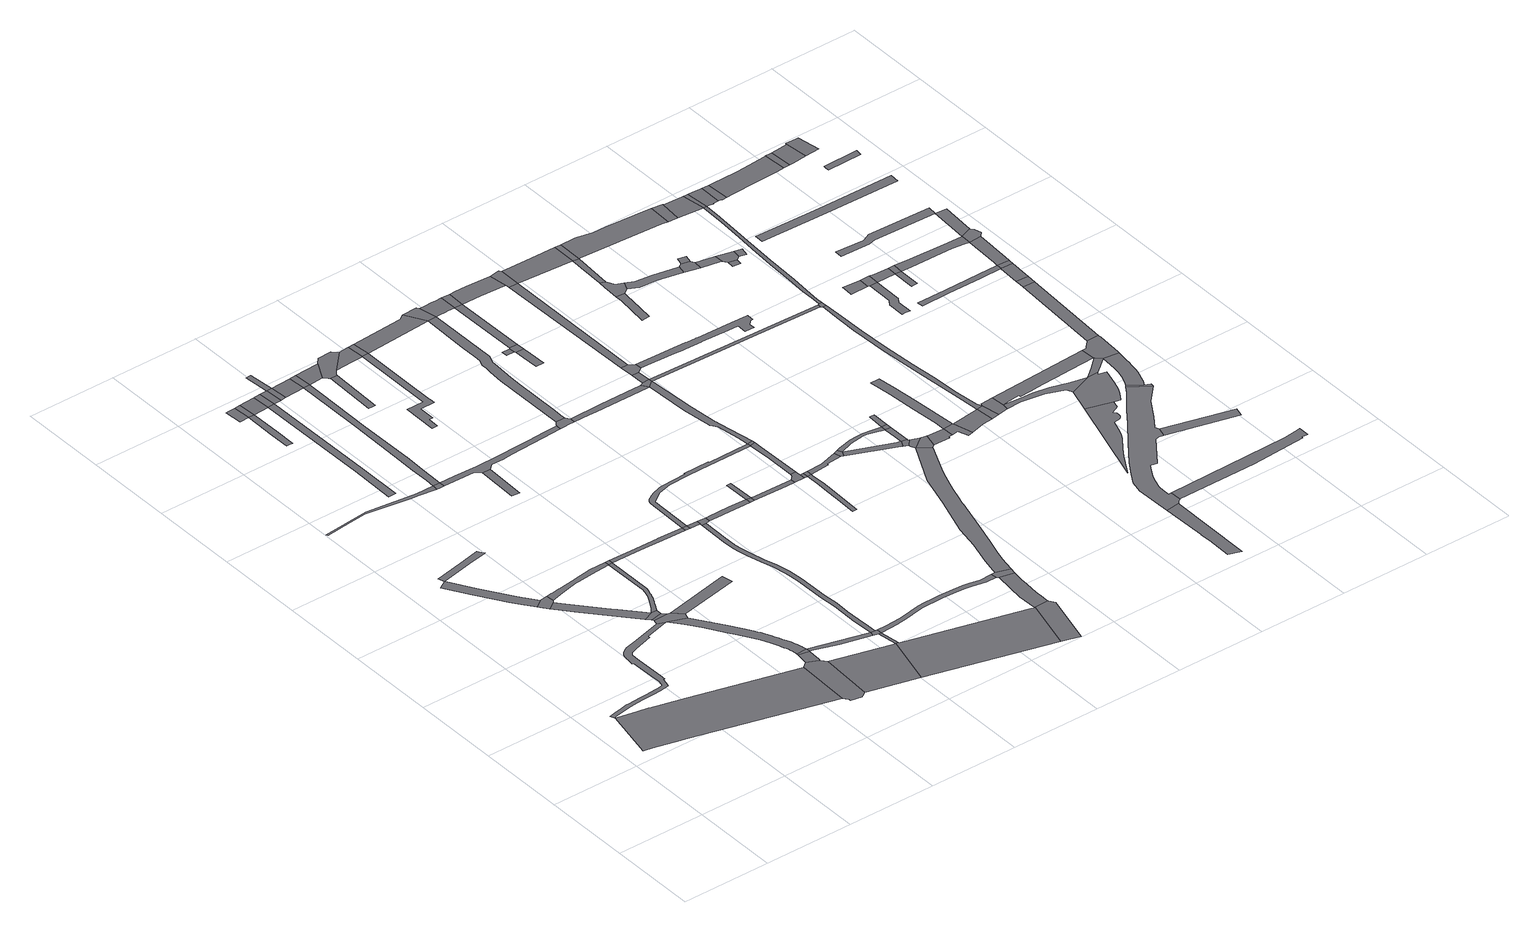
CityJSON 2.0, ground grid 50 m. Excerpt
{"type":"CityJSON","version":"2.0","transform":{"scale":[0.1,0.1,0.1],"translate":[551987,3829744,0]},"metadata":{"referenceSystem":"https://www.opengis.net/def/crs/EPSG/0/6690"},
"CityObjects":{
"road1":{"type":"Road","attributes":{"function":"3","RoadStructureAttribute.sectionType":"1"},"geometry":[{"type":"MultiSurface","lod":"1","boundaries":[[[0,1,2,3,4,5,6,7,8,9,10,11,12,13]]]}]},
"road2":{"type":"Road","attributes":{"RoadStructureAttribute.sectionType":"1"},"geometry":[{"type":"MultiSurface","lod":"1","boundaries":[[[14,15,16,17,18,19,20,21,22,23,24,25,26,27,28,29,30,31,32,33,34,35,36,37,38,39,40,41,42,43,44,45,46,47,48,49,50,51,52,53,54,55,56,57,58,59,60,61,62,63,64,65,66,67,68,69,70,71,72,73,74,75,76,77,78,79,80,81,82,83]]]}]},
"road3":{"type":"Road","attributes":{"RoadStructureAttribute.sectionType":"1"},"geometry":[{"type":"MultiSurface","lod":"1","boundaries":[[[84,85,86,87,88,89,90,91,92,93,94,95,96]]]}]},
"road4":{"type":"Road","geometry":[{"type":"MultiSurface","lod":"1","boundaries":[[[97,96,95,98,99,100,101]]]}]},
"road5":{"type":"Road","attributes":{"RoadStructureAttribute.sectionType":"1"},"geometry":[{"type":"MultiSurface","lod":"1","boundaries":[[[102,103,104,105,106,107,108,89]]]}]},
"road6":{"type":"Road","attributes":{"RoadStructureAttribute.sectionType":"1"},"geometry":[{"type":"MultiSurface","lod":"1","boundaries":[[[109,110,111,112,100,99,113,114,115,116]]]}]},
"road7":{"type":"Road","attributes":{"RoadStructureAttribute.sectionType":"1"},"geometry":[{"type":"MultiSurface","lod":"1","boundaries":[[[117,118,119,120,121,122,123,124,125,126,127]]]}]},
"road8":{"type":"Road","geometry":[{"type":"MultiSurface","lod":"1","boundaries":[[[116,115,128,129,130]]]}]},
"road9":{"type":"Road","attributes":{"RoadStructureAttribute.sectionType":"1"},"geometry":[{"type":"MultiSurface","lod":"1","boundaries":[[[129,128,131,132]]]}]},
"road10":{"type":"Road","attributes":{"RoadStructureAttribute.sectionType":"1"},"geometry":[{"type":"MultiSurface","lod":"1","boundaries":[[[133,134,135,136,137,138,139,140,97,101,141,142,143,144,145,146,147,148]]]}]},
"road11":{"type":"Road","geometry":[{"type":"MultiSurface","lod":"1","boundaries":[[[132,131,14,83,149,150,151,152]]]}]},
"road12":{"type":"Road","geometry":[{"type":"MultiSurface","lod":"1","boundaries":[[[153,154,13,12,155,156,157,158,159,160,161,162]]]}]},
"road13":{"type":"Road","attributes":{"RoadStructureAttribute.sectionType":"1"},"geometry":[{"type":"MultiSurface","lod":"1","boundaries":[[[149,163,164,165,166,167,168,169,170,171,172,173,174,175,176,177,178,179,180,181,182,183,184,185,186,187,188,189,190,191,192,193,194,195,196,197,198,199,200,201,202,203,150]]]}]},
"road14":{"type":"Road","attributes":{"RoadStructureAttribute.sectionType":"1"},"geometry":[{"type":"MultiSurface","lod":"1","boundaries":[[[204,205,206,207,208,209,210,211,212,213,214,215,216,217,218,219,147,220,221,222,223,224,225,226,227,228,229,230,231,232,233,116,130]]]}]},
"road15":{"type":"Road","attributes":{"RoadStructureAttribute.sectionType":"1"},"geometry":[{"type":"MultiSurface","lod":"1","boundaries":[[[234,153,162,235,236,237,238]]]}]},
"road16":{"type":"Road","geometry":[{"type":"MultiSurface","lod":"1","boundaries":[[[185,184,234,238,239,240,241]]]}]},
"road17":{"type":"Road","attributes":{"RoadStructureAttribute.sectionType":"1"},"geometry":[{"type":"MultiSurface","lod":"1","boundaries":[[[242,243,244,245,246,247,248]]]}]},
"road18":{"type":"Road","attributes":{"RoadStructureAttribute.sectionType":"1"},"geometry":[{"type":"MultiSurface","lod":"1","boundaries":[[[249,250,251,252,248]]]}]},
"road19":{"type":"Road","geometry":[{"type":"MultiSurface","lod":"1","boundaries":[[[253,254,255,256,257,258]]]}]},
"road20":{"type":"Road","geometry":[{"type":"MultiSurface","lod":"1","boundaries":[[[148,147,219,259]]]}]},
"road21":{"type":"Road","geometry":[{"type":"MultiSurface","lod":"1","boundaries":[[[260,249,248,247]]]}]},
"road22":{"type":"Road","geometry":[{"type":"MultiSurface","lod":"1","boundaries":[[[261,262,152,151]]]}]},
"road23":{"type":"Road","attributes":{"function":"3","RoadStructureAttribute.sectionType":"1"},"geometry":[{"type":"MultiSurface","lod":"1","boundaries":[[[263,161,160,264,265]]]}]},
"road24":{"type":"Road","geometry":[{"type":"MultiSurface","lod":"1","boundaries":[[[266,127,126,267,268]]]}]},
"road25":{"type":"Road","attributes":{"RoadStructureAttribute.sectionType":"1"},"geometry":[{"type":"MultiSurface","lod":"1","boundaries":[[[269,260,247,258]]]}]},
"road26":{"type":"Road","attributes":{"RoadStructureAttribute.sectionType":"1"},"geometry":[{"type":"MultiSurface","lod":"1","boundaries":[[[241,240,270,271,272]]]}]},
"road27":{"type":"Road","geometry":[{"type":"MultiSurface","lod":"1","boundaries":[[[273,269,258,257]]]}]},
"road28":{"type":"Road","attributes":{"RoadStructureAttribute.sectionType":"1"},"geometry":[{"type":"MultiSurface","lod":"1","boundaries":[[[274,273,257,275]]]}]},
"road29":{"type":"Road","attributes":{"RoadStructureAttribute.sectionType":"1"},"geometry":[{"type":"MultiSurface","lod":"1","boundaries":[[[276,277,278,279,280,281,282,283,284,285,286,287,127,266]]]}]},
"road30":{"type":"Road","geometry":[{"type":"MultiSurface","lod":"1","boundaries":[[[288,274,275,289]]]}]},
"road31":{"type":"Road","attributes":{"RoadStructureAttribute.sectionType":"1"},"geometry":[{"type":"MultiSurface","lod":"1","boundaries":[[[290,291,292,259,219,293,294,295,296,297,298]]]}]},
"road32":{"type":"Road","geometry":[{"type":"MultiSurface","lod":"1","boundaries":[[[299,300,301,302]]]}]},
"road33":{"type":"Road","geometry":[{"type":"MultiSurface","lod":"1","boundaries":[[[303,304,274,288]]]}]},
"road34":{"type":"Road","geometry":[{"type":"MultiSurface","lod":"1","boundaries":[[[272,271,305,306,307,308]]]}]},
"road35":{"type":"Road","geometry":[{"type":"MultiSurface","lod":"1","boundaries":[[[305,265,309,306]]]}]},
"road36":{"type":"Road","attributes":{"RoadStructureAttribute.sectionType":"1"},"geometry":[{"type":"MultiSurface","lod":"1","boundaries":[[[310,288,289,282]]]}]},
"road37":{"type":"Road","geometry":[{"type":"MultiSurface","lod":"1","boundaries":[[[311,310,282,281]]]}]},
"road38":{"type":"Road","attributes":{"RoadStructureAttribute.sectionType":"1"},"geometry":[{"type":"MultiSurface","lod":"1","boundaries":[[[312,313,314,315,316,317,318,319,320,321,322,323,324,325,326,272,308,327,328,329,330,331,332,333,334,335,336,337,338,339,340,341,342]]]}]},
"road39":{"type":"Road","geometry":[{"type":"MultiSurface","lod":"1","boundaries":[[[343,344,345,346,347,348,349,266,268,350,299,302,351,352,353,354,355]]]}]},
"road40":{"type":"Road","attributes":{"RoadStructureAttribute.sectionType":"1"},"geometry":[{"type":"MultiSurface","lod":"1","boundaries":[[[356,357,358,359,360]]]}]},
"road41":{"type":"Road","geometry":[{"type":"MultiSurface","lod":"1","boundaries":[[[298,297,361,362]]]}]},
"road42":{"type":"Road","attributes":{"RoadStructureAttribute.sectionType":"1"},"geometry":[{"type":"MultiSurface","lod":"1","boundaries":[[[363,364,311,281,365,366]]]}]},
"road43":{"type":"Road","attributes":{"function":"3","RoadStructureAttribute.sectionType":"1"},"geometry":[{"type":"MultiSurface","lod":"1","boundaries":[[[265,264,367,368,369,370,371,372,309]]]}]},
"road44":{"type":"Road","attributes":{"RoadStructureAttribute.sectionType":"1"},"geometry":[{"type":"MultiSurface","lod":"1","boundaries":[[[362,361,373,374]]]}]},
"road45":{"type":"Road","geometry":[{"type":"MultiSurface","lod":"1","boundaries":[[[374,373,312,342,375,376]]]}]},
"road46":{"type":"Road","geometry":[{"type":"MultiSurface","lod":"1","boundaries":[[[377,378,363,366,379,360,359,380,381,382,383]]]}]},
"road47":{"type":"Road","attributes":{"RoadStructureAttribute.sectionType":"1"},"geometry":[{"type":"MultiSurface","lod":"1","boundaries":[[[384,385,386,387,388,389,390,391,392,393,394,395,396,397]]]}]},
"road48":{"type":"Road","attributes":{"RoadStructureAttribute.sectionType":"1"},"geometry":[{"type":"MultiSurface","lod":"1","boundaries":[[[398,399,400,401,402,403,404,405,406,407,408,409,410,307,306,411,412,413,414,415,416,417,418,419,420,421,422,423,424,425]]]}]},
"road49":{"type":"Road","attributes":{"RoadStructureAttribute.sectionType":"1"},"geometry":[{"type":"MultiSurface","lod":"1","boundaries":[[[426,383,382,427,428,429,397]]]}]},
"road50":{"type":"Road","attributes":{"RoadStructureAttribute.sectionType":"1"},"geometry":[{"type":"MultiSurface","lod":"1","boundaries":[[[430,431,432,376,375,433,434,435,436]]]}]},
"road51":{"type":"Road"},
"road52":{"type":"Road","geometry":[{"type":"MultiSurface","lod":"1","boundaries":[[[437,426,397,396]]]}]},
"road53":{"type":"Road","attributes":{"RoadStructureAttribute.sectionType":"1"},"geometry":[{"type":"MultiSurface","lod":"1","boundaries":[[[438,439,440,441,442,443,444,445,446,447,448,449,450,451,452,453,454,298,362,455,456,457,458,459,460,461,462]]]}]},
"road54":{"type":"Road","geometry":[{"type":"MultiSurface","lod":"1","boundaries":[[[436,435,463,464,465]]]}]},
"road55":{"type":"Road","geometry":[{"type":"MultiSurface","lod":"1","boundaries":[[[466,467,343,355,468,469,470,471,472,473,474]]]}]},
"road56":{"type":"Road","geometry":[{"type":"MultiSurface","lod":"1","boundaries":[[[475,476,436,465]]]}]},
"road57":{"type":"Road","geometry":[{"type":"MultiSurface","lod":"1","boundaries":[[[477,478,479,368,367,480,481]]]}]},
"road58":{"type":"Road","attributes":{"RoadStructureAttribute.sectionType":"1"},"geometry":[{"type":"MultiSurface","lod":"1","boundaries":[[[465,464,482,483,484]]]}]},
"road59":{"type":"Road","attributes":{"RoadStructureAttribute.sectionType":"1"},"geometry":[{"type":"MultiSurface","lod":"1","boundaries":[[[485,486,487,437,396,488,489]]]}]},
"road60":{"type":"Road","attributes":{"RoadStructureAttribute.sectionType":"1"},"geometry":[{"type":"MultiSurface","lod":"1","boundaries":[[[490,491,492,479,478,493,494,495,496,497,498]]]}]},
"road61":{"type":"Road","attributes":{"RoadStructureAttribute.sectionType":"1"},"geometry":[{"type":"MultiSurface","lod":"1","boundaries":[[[499,500,501,502,503,504,505,506,507,489,508,509,510,511,512,513,514,515,466,474]]]}]},
"road62":{"type":"Road","geometry":[{"type":"MultiSurface","lod":"1","boundaries":[[[516,425,424,490,498,517]]]}]},
"road63":{"type":"Road","attributes":{"RoadStructureAttribute.sectionType":"1"},"geometry":[{"type":"MultiSurface","lod":"1","boundaries":[[[518,519,472,471,520,521,522,523,524]]]}]},
"road64":{"type":"Road","attributes":{"RoadStructureAttribute.sectionType":"1"},"geometry":[{"type":"MultiSurface","lod":"1","boundaries":[[[525,526,527,528,529,530,531,532,533,534,535,536]]]}]},
"road65":{"type":"Road","geometry":[{"type":"MultiSurface","lod":"1","boundaries":[[[537,538,539,484,483,540,541]]]}]},
"road66":{"type":"Road","attributes":{"RoadStructureAttribute.sectionType":"1"},"geometry":[{"type":"MultiSurface","lod":"1","boundaries":[[[542,541,540,536]]]}]},
"road67":{"type":"Road","geometry":[{"type":"MultiSurface","lod":"1","boundaries":[[[543,485,489,507,544]]]}]},
"road68":{"type":"Road","geometry":[{"type":"MultiSurface","lod":"1","boundaries":[[[545,546,547,548]]]}]},
"road69":{"type":"Road","geometry":[{"type":"MultiSurface","lod":"1","boundaries":[[[549,542,536,535]]]}]},
"road70":{"type":"Road","attributes":{"RoadStructureAttribute.sectionType":"1"},"geometry":[{"type":"MultiSurface","lod":"1","boundaries":[[[550,551,552,461,553,538,537]]]}]},
"road71":{"type":"Road","attributes":{"RoadStructureAttribute.sectionType":"1"},"geometry":[{"type":"MultiSurface","lod":"1","boundaries":[[[554,555,556,557,558,559]]]}]},
"road72":{"type":"Road","geometry":[{"type":"MultiSurface","lod":"1","boundaries":[[[560,561,548,547,559,558]]]}]},
"road73":{"type":"Road","geometry":[{"type":"MultiSurface","lod":"1","boundaries":[[[562,462,461,552]]]}]},
"road74":{"type":"Road","attributes":{"RoadStructureAttribute.sectionType":"1"},"geometry":[{"type":"MultiSurface","lod":"1","boundaries":[[[563,564,565,544,507,566,567,568,569,570]]]}]},
"road75":{"type":"Road","attributes":{"RoadStructureAttribute.sectionType":"1"},"geometry":[{"type":"MultiSurface","lod":"1","boundaries":[[[569,561,560,571]]]}]},
"road76":{"type":"Road","attributes":{"RoadStructureAttribute.sectionType":"1"},"geometry":[{"type":"MultiSurface","lod":"1","boundaries":[[[572,573,574,575,576,577,523,578,579,580,581,582,583,462,562]]]}]},
"road77":{"type":"Road","attributes":{"RoadStructureAttribute.sectionType":"1"},"geometry":[{"type":"MultiSurface","lod":"1","boundaries":[[[584,585,549,535,586,587,588]]]}]},
"road78":{"type":"Road","geometry":[{"type":"MultiSurface","lod":"1","boundaries":[[[589,590,591,524,523,577]]]}]},
"road79":{"type":"Road","geometry":[{"type":"MultiSurface","lod":"1","boundaries":[[[570,569,571,592]]]}]},
"road80":{"type":"Road","attributes":{"RoadStructureAttribute.sectionType":"1"},"geometry":[{"type":"MultiSurface","lod":"1","boundaries":[[[593,594,595,596,590,589]]]}]},
"road81":{"type":"Road","attributes":{"RoadStructureAttribute.sectionType":"1"},"geometry":[{"type":"MultiSurface","lod":"1","boundaries":[[[597,598,599,600,601,602,603,516,517,604,605,606,607,608,609,610,611,612,613,614,615,616,617,618]]]}]},
"road82":{"type":"Road","geometry":[{"type":"MultiSurface","lod":"1","boundaries":[[[619,620,621,595,594,622,623]]]}]},
"road83":{"type":"Road","geometry":[{"type":"MultiSurface","lod":"1","boundaries":[[[624,584,588,625,626]]]}]},
"road84":{"type":"Road","attributes":{"RoadStructureAttribute.sectionType":"1"},"geometry":[{"type":"MultiSurface","lod":"1","boundaries":[[[627,628,592,571,629,630,631]]]}]},
"road85":{"type":"Road","attributes":{"RoadStructureAttribute.sectionType":"1"},"geometry":[{"type":"MultiSurface","lod":"1","boundaries":[[[632,633,621,620]]]}]},
"road86":{"type":"Road","attributes":{"RoadStructureAttribute.sectionType":"1"},"geometry":[{"type":"MultiSurface","lod":"1","boundaries":[[[634,635,636,637,626,625,638,639,640]]]}]},
"road87":{"type":"Road","attributes":{"RoadStructureAttribute.sectionType":"1"},"geometry":[{"type":"MultiSurface","lod":"1","boundaries":[[[641,642,643,644,645,624,626,646,647,648,649,650,651,652]]]}]},
"road88":{"type":"Road","geometry":[{"type":"MultiSurface","lod":"1","boundaries":[[[653,631,630,654,655,633,632,656]]]}]},
"road89":{"type":"Road","geometry":[{"type":"MultiSurface","lod":"1","boundaries":[[[640,639,657,658,659,660,661]]]}]},
"road90":{"type":"Road","attributes":{"RoadStructureAttribute.sectionType":"1"},"geometry":[{"type":"MultiSurface","lod":"1","boundaries":[[[651,662,640,661,663]]]}]},
"road91":{"type":"Road","attributes":{"RoadStructureAttribute.sectionType":"1"},"geometry":[{"type":"MultiSurface","lod":"1","boundaries":[[[659,658,664,597,665]]]}]},
"road92":{"type":"Road","geometry":[{"type":"MultiSurface","lod":"1","boundaries":[[[665,597,618,666,667]]]}]},
"road93":{"type":"Road","geometry":[{"type":"MultiSurface","lod":"1","boundaries":[[[668,652,651,663]]]}]},
"road94":{"type":"Road","geometry":[{"type":"MultiSurface","lod":"1","boundaries":[[[669,670,671,652,668]]]}]},
"road95":{"type":"Road","attributes":{"RoadStructureAttribute.sectionType":"1"},"geometry":[{"type":"MultiSurface","lod":"1","boundaries":[[[672,673,674,675,676,677,678,679,680,681,682,683,684,685,686,687,688,689,690,691,692,693,694,695,696,697,623,622]]]}]},
"road96":{"type":"Road","attributes":{"RoadStructureAttribute.sectionType":"1"},"geometry":[{"type":"MultiSurface","lod":"1","boundaries":[[[698,667,666,699,700,701,702]]]}]},
"road97":{"type":"Road","attributes":{"RoadStructureAttribute.sectionType":"1"},"geometry":[{"type":"MultiSurface","lod":"1","boundaries":[[[703,704,705,706,707,708,709,710,711,712]]]}]},
"road98":{"type":"Road","attributes":{"RoadStructureAttribute.sectionType":"1"},"geometry":[{"type":"MultiSurface","lod":"1","boundaries":[[[713,656,632,714,715]]]}]},
"road99":{"type":"Road","attributes":{"RoadStructureAttribute.sectionType":"1"},"geometry":[{"type":"MultiSurface","lod":"1","boundaries":[[[716,717,589,577,718,719,720,721]]]}]},
"road100":{"type":"Road","geometry":[{"type":"MultiSurface","lod":"1","boundaries":[[[722,702,701,723,724,725,726]]]}]},
"road101":{"type":"Road","geometry":[{"type":"MultiSurface","lod":"1","boundaries":[[[727,728,729,730,731,732,733,734,735,736]]]}]},
"road102":{"type":"Road","geometry":[{"type":"MultiSurface","lod":"1","boundaries":[[[737,738,739,703,712,740,741,742,743]]]}]},
"road103":{"type":"Road","attributes":{"RoadStructureAttribute.sectionType":"1"},"geometry":[{"type":"MultiSurface","lod":"1","boundaries":[[[744,745,746,747,748,749,750,702,722]]]}]},
"road104":{"type":"Road","attributes":{"RoadStructureAttribute.sectionType":"1"},"geometry":[{"type":"MultiSurface","lod":"1","boundaries":[[[714,751,737,743,752]]]}]},
"road105":{"type":"Road","attributes":{"RoadStructureAttribute.sectionType":"1"},"geometry":[{"type":"MultiSurface","lod":"1","boundaries":[[[753,726,725,754,755]]]}]},
"road106":{"type":"Road","geometry":[{"type":"MultiSurface","lod":"1","boundaries":[[[715,714,752,756]]]}]},
"road107":{"type":"Road","attributes":{"RoadStructureAttribute.sectionType":"1"},"geometry":[{"type":"MultiSurface","lod":"1","boundaries":[[[757,758,741,740,759,760,761,762]]]}]},
"road108":{"type":"Road","geometry":[{"type":"MultiSurface","lod":"1","boundaries":[[[763,764,753,755,765]]]}]},
"road109":{"type":"Road","attributes":{"RoadStructureAttribute.sectionType":"1"},"geometry":[{"type":"MultiSurface","lod":"1","boundaries":[[[766,767,768,769,763,765,770,771]]]}]},
"road110":{"type":"Road","attributes":{"RoadStructureAttribute.sectionType":"1"},"geometry":[{"type":"MultiSurface","lod":"1","boundaries":[[[772,773,774,775,776,777,778,779,780,781,782,783,784,785,786,787,788,764,763]]]}]},
"road111":{"type":"Road","geometry":[{"type":"MultiSurface","lod":"1","boundaries":[[[789,762,761,790,791,792]]]}]},
"road112":{"type":"Road","attributes":{"RoadStructureAttribute.sectionType":"1"},"geometry":[{"type":"MultiSurface","lod":"1","boundaries":[[[793,794,795,796,756,752,797,798,799,800]]]}]},
"road113":{"type":"Road","geometry":[{"type":"MultiSurface","lod":"1","boundaries":[[[801,802,789,792]]]}]},
"road114":{"type":"Road","attributes":{"RoadStructureAttribute.sectionType":"1"},"geometry":[{"type":"MultiSurface","lod":"1","boundaries":[[[803,804,805,806,807,808,809,810,811,812,813,814,815,816,817,818,819,820]]]}]},
"road115":{"type":"Road","attributes":{"RoadStructureAttribute.sectionType":"1"},"geometry":[{"type":"MultiSurface","lod":"1","boundaries":[[[821,791,790,822,823,824]]]}]},
"road116":{"type":"Road","geometry":[{"type":"MultiSurface","lod":"1","boundaries":[[[825,826,827,828,829,830,831,832,833,834,835,836,731,730,837,838,839,840,841,842,843,844,845,846,847,848,849,850,851,852,853,854,855,856,857,858,859,860]]]}]},
"road117":{"type":"Road","geometry":[{"type":"MultiSurface","lod":"1","boundaries":[[[861,862,721,720,780,779]]]}]},
"road118":{"type":"Road","attributes":{"RoadStructureAttribute.sectionType":"1"},"geometry":[{"type":"MultiSurface","lod":"1","boundaries":[[[863,864,865,866,771,770,867,868,869,870,871,872,873]]]}]},
"road119":{"type":"Road","geometry":[{"type":"MultiSurface","lod":"1","boundaries":[[[874,875,876,877]]]}]},
"road120":{"type":"Road","geometry":[{"type":"MultiSurface","lod":"1","boundaries":[[[824,823,874,877,878,879]]]}]},
"road121":{"type":"Road","attributes":{"RoadStructureAttribute.sectionType":"1"},"geometry":[{"type":"MultiSurface","lod":"1","boundaries":[[[880,881,882,841,840,883,884,885,886]]]}]},
"road122":{"type":"Road","attributes":{"RoadStructureAttribute.sectionType":"1"},"geometry":[{"type":"MultiSurface","lod":"1","boundaries":[[[887,766,771,888,889,890,891,892,893,894,895]]]}]},
"road123":{"type":"Road","attributes":{"RoadStructureAttribute.sectionType":"1"},"geometry":[{"type":"MultiSurface","lod":"1","boundaries":[[[896,897,879,878]]]}]},
"road124":{"type":"Road","attributes":{"RoadStructureAttribute.sectionType":"1"},"geometry":[{"type":"MultiSurface","lod":"1","boundaries":[[[898,899,900,901,902,903,904,905,906,862,861,907,908,909,910,911,912,913,914]]]}]},
"road125":{"type":"Road","geometry":[{"type":"MultiSurface","lod":"1","boundaries":[[[873,872,803,820,915,916,917,918,919,920,921]]]}]},
"road126":{"type":"Road","geometry":[{"type":"MultiSurface","lod":"1","boundaries":[[[800,799,922,923,924]]]}]},
"road127":{"type":"Road","geometry":[{"type":"MultiSurface","lod":"1","boundaries":[[[925,926,927,928,929]]]}]},
"road128":{"type":"Road","attributes":{"RoadStructureAttribute.sectionType":"1"},"geometry":[{"type":"MultiSurface","lod":"1","boundaries":[[[930,931,932,933,934,935,936,937,938]]]}]},
"road129":{"type":"Road","attributes":{"RoadStructureAttribute.sectionType":"1"},"geometry":[{"type":"MultiSurface","lod":"1","boundaries":[[[939,940,856,855]]]}]},
"road130":{"type":"Road","attributes":{"RoadStructureAttribute.sectionType":"1"},"geometry":[{"type":"MultiSurface","lod":"1","boundaries":[[[941,923,922,898,942]]]}]},
"road131":{"type":"Road","geometry":[{"type":"MultiSurface","lod":"1","boundaries":[[[929,928,938,937,943]]]}]},
"road132":{"type":"Road","geometry":[{"type":"MultiSurface","lod":"1","boundaries":[[[944,825,860,945,946]]]}]},
"road133":{"type":"Road","attributes":{"RoadStructureAttribute.sectionType":"1"},"geometry":[{"type":"MultiSurface","lod":"1","boundaries":[[[947,948,873,921,949,950]]]}]},
"road134":{"type":"Road","geometry":[{"type":"MultiSurface","lod":"1","boundaries":[[[942,898,914,951]]]}]},
"road135":{"type":"Road","attributes":{"RoadStructureAttribute.sectionType":"1"},"geometry":[{"type":"MultiSurface","lod":"1","boundaries":[[[952,943,937,953,954]]]}]},
"road136":{"type":"Road","attributes":{"function":"3","RoadStructureAttribute.sectionType":"1"},"geometry":[{"type":"MultiSurface","lod":"1","boundaries":[[[950,955,956,957,958,959,944,946,960,961,962,963,964,965,966,967,968,969,970,971,972,973]]]}]},
"road137":{"type":"Road","attributes":{"RoadStructureAttribute.sectionType":"1"},"geometry":[{"type":"MultiSurface","lod":"1","boundaries":[[[974,975,976,951,914,977,978,979,980,981]]]}]},
"road138":{"type":"Road","geometry":[{"type":"MultiSurface","lod":"1","boundaries":[[[953,982,983,984,985]]]}]},
"road139":{"type":"Road","geometry":[{"type":"MultiSurface","lod":"1","boundaries":[[[954,953,985,986]]]}]},
"road140":{"type":"Road","geometry":[{"type":"MultiSurface","lod":"1","boundaries":[[[981,980,987,988,989,990]]]}]},
"road141":{"type":"Road","geometry":[{"type":"MultiSurface","lod":"1","boundaries":[[[991,992,993,994,995,996,887,895,947,950,973,997,998,999,1000]]]}]},
"road142":{"type":"Road","attributes":{"RoadStructureAttribute.sectionType":"1"},"geometry":[{"type":"MultiSurface","lod":"1","boundaries":[[[1001,1002,1003,1004,1005,1006,1007,1008,1009]]]}]},
"road143":{"type":"Road","attributes":{"function":"3","RoadStructureAttribute.sectionType":"1"},"geometry":[{"type":"MultiSurface","lod":"1","boundaries":[[[1010,993,992,1011]]]}]},
"road144":{"type":"Road","attributes":{"RoadStructureAttribute.sectionType":"1"},"geometry":[{"type":"MultiSurface","lod":"1","boundaries":[[[1012,1013,986,985,1014,1015,1016,1017,1018,1019,1020]]]}]},
"road145":{"type":"Road","attributes":{"RoadStructureAttribute.sectionType":"1"},"geometry":[{"type":"MultiSurface","lod":"1","boundaries":[[[1021,1022,1023,1024,1025,1026,1027,990,989,1028,1029,1030,1031]]]}]},
"road146":{"type":"Road","attributes":{"RoadStructureAttribute.sectionType":"1"},"geometry":[{"type":"MultiSurface","lod":"1","boundaries":[[[1032,1033,1034,1035,1036,1037]]]}]},
"road147":{"type":"Road","attributes":{"RoadStructureAttribute.sectionType":"1"},"geometry":[{"type":"MultiSurface","lod":"1","boundaries":[[[1038,1039,1040,1041,1042,1043,1044,1045]]]}]},
"road148":{"type":"Road","geometry":[{"type":"MultiSurface","lod":"1","boundaries":[[[1046,1047,1048,1010,1011,1049]]]}]},
"road149":{"type":"Road","attributes":{"function":"3","RoadStructureAttribute.sectionType":"1"},"geometry":[{"type":"MultiSurface","lod":"1","boundaries":[[[1008,1050,1046,1049,1051]]]}]},
"road150":{"type":"Road","geometry":[{"type":"MultiSurface","lod":"1","boundaries":[[[1009,1008,1051,1052]]]}]},
"road151":{"type":"Road","attributes":{"function":"3","RoadStructureAttribute.sectionType":"1"},"geometry":[{"type":"MultiSurface","lod":"1","boundaries":[[[1053,1054,1019,1055,1056,1009,1052]]]}]},
"road152":{"type":"Road","geometry":[{"type":"MultiSurface","lod":"1","boundaries":[[[1057,1021,1031,1058]]]}]},
"road153":{"type":"Road","geometry":[{"type":"MultiSurface","lod":"1","boundaries":[[[1059,1020,1019,1054,1060,1061]]]}]},
"road154":{"type":"Road","attributes":{"function":"3","RoadStructureAttribute.sectionType":"1"},"geometry":[{"type":"MultiSurface","lod":"1","boundaries":[[[1062,1020,1059,1063]]]}]},
"road155":{"type":"Road","attributes":{"RoadStructureAttribute.sectionType":"1"},"geometry":[{"type":"MultiSurface","lod":"1","boundaries":[[[1064,1065,1057,1058,1066,1067]]]}]},
"road156":{"type":"Road","geometry":[{"type":"MultiSurface","lod":"1","boundaries":[[[1068,1064,1067,1069,1070,1071,1072]]]}]},
"road157":{"type":"Road","geometry":[{"type":"MultiSurface","lod":"1","boundaries":[[[1073,1074,1075,1076,1077]]]}]}
},
"vertices":[
[530,781,0],[529,782,0],[408,813,0],[342,829,0],[337,830,0],[281,842,0],[176,864,0],[163,867,0],[101,575,0],[151,565,0],[267,538,0],[331,523,0],[1106,321,0],[1118,630,0],
[790,1339,0],[732,1323,0],[617,1291,0],[570,1279,0],[555,1274,0],[547,1270,0],[538,1266,0],[530,1260,0],[523,1255,0],[517,1248,0],[511,1239,0],[508,1232,0],[505,1224,0],[504,1217,0],[503,1210,0],[502,1195,0],[500,1175,0],[499,1158,0],[507,1157,0],[509,1000,0],[510,967,0],[502,934,0],[475,928,0],[450,926,0],[427,925,0],[398,923,0],[362,922,0],[321,919,0],[291,917,0],[270,915,0],[240,910,0],[206,903,0],[182,898,0],[169,895,0],[152,891,0],[162,869,0],[174,872,0],[189,876,0],[206,879,0],[220,881,0],[250,887,0],[274,891,0],[302,894,0],[319,895,0],[362,898,0],[405,901,0],[432,902,0],[465,904,0],[495,909,0],[512,911,0],[522,913,0],[526,924,0],[529,934,0],[531,946,0],[533,957,0],[533,967,0],[544,967,0],[543,1001,0],[540,1158,0],[543,1209,0],[545,1216,0],[547,1220,0],[549,1224,0],[555,1228,0],[562,1231,0],[575,1237,0],[592,1243,0],[697,1274,0],[695,1282,0],[832,1321,0],
[430,1890,0],[429,1891,0],[404,1926,0],[296,2096,0],[216,2230,0],[215,2233,0],[167,2205,0],[249,2063,0],[308,1971,0],[349,1909,0],[391,1849,0],[429,1798,0],[473,1831,0],
[517,1836,0],[438,1787,0],[467,1749,0],[513,1780,0],[523,1792,0],
[393,2271,0],[499,2290,0],[508,2292,0],[495,2309,0],[483,2327,0],[360,2300,0],[202,2269,0],
[715,1547,0],[694,1570,0],[679,1587,0],[535,1750,0],[495,1715,0],[544,1657,0],[769,1400,0],[824,1423,0],
[552,2870,0],[430,2883,0],[270,2902,0],[7,2877,0],[10,2867,0],[157,2883,0],[257,2894,0],[500,2857,0],[550,2850,0],[646,2838,0],[650,2868,0],
[789,1377,0],[857,1392,0],[857,1421,0],
[798,1367,0],[878,1369,0],
[815,1877,0],[710,1862,0],[708,1862,0],[707,1861,0],[602,1848,0],[601,1848,0],[554,1841,0],[549,1841,0],[556,1801,0],[595,1811,0],[639,1822,0],[695,1832,0],[712,1834,0],[801,1843,0],[907,1854,0],[906,1877,0],
[837,1321,0],[935,1284,0],[946,1316,0],[897,1367,0],
[1150,654,0],[1142,648,0],[1126,291,0],[1128,288,0],[1127,281,0],[1187,268,0],[1196,274,0],[1220,290,0],[1239,596,0],[1214,626,0],
[890,1251,0],[940,1180,0],[1009,1071,0],[1031,1039,0],[1050,1009,0],[1068,978,0],[1094,928,0],[1106,903,0],[1121,871,0],[1127,856,0],[1133,841,0],[1138,828,0],[1144,810,0],[1149,797,0],[1153,785,0],[1154,780,0],[1155,773,0],[1157,766,0],[1159,757,0],[1159,750,0],[1160,743,0],[1160,735,0],[1221,737,0],[1217,757,0],[1216,767,0],[1212,780,0],[1209,793,0],[1203,808,0],[1198,825,0],[1188,850,0],[1179,870,0],[1172,887,0],[1164,907,0],[1155,928,0],[1148,944,0],[1140,961,0],[1133,975,0],[1124,991,0],[1116,1006,0],[1084,1057,0],[1046,1117,0],
[882,1470,0],[886,1477,0],[890,1485,0],[895,1493,0],[899,1502,0],[903,1509,0],[907,1518,0],[910,1527,0],[915,1539,0],[917,1547,0],[920,1555,0],[923,1563,0],[925,1572,0],[928,1582,0],[930,1591,0],[930,1854,0],[909,1632,0],[909,1603,0],[908,1591,0],[906,1580,0],[904,1569,0],[901,1557,0],[896,1544,0],[891,1532,0],[885,1518,0],[880,1508,0],[872,1494,0],[865,1481,0],[856,1467,0],[847,1451,0],
[1159,723,0],[1215,629,0],[1215,637,0],[1221,707,0],[1222,712,0],
[1222,718,0],[1222,717,0],[1224,737,0],
[304,3662,0],[306,3555,0],[323,3555,0],[341,3555,0],[342,3667,0],[340,3848,0],[308,3847,0],
[301,3947,0],[257,3944,0],[246,3944,0],[252,3843,0],
[434,3191,0],[431,2932,0],[471,2932,0],[474,3191,0],[469,3857,0],[429,3851,0],
[930,1877,0],
[333,3949,0],
[1284,1384,0],[1272,1443,0],
[1567,509,0],[1504,216,0],[1580,506,0],
[690,2869,0],[665,2836,0],[689,2836,0],
[422,3955,0],
[1369,668,0],[1535,625,0],[1542,650,0],
[463,3958,0],
[507,3960,0],[514,3860,0],
[693,3028,0],[695,3111,0],[695,3168,0],[694,3443,0],[698,3796,0],[697,3872,0],[660,3871,0],[659,3663,0],[659,3468,0],[655,3168,0],[653,3028,0],[652,2923,0],
[537,3962,0],[544,3863,0],
[1222,1875,0],[1222,1872,0],[1059,1876,0],[1035,1854,0],[1127,1851,0],[1210,1848,0],[1276,1845,0],[1364,1842,0],[1365,1869,0],
[899,2806,0],[892,2573,0],[937,2571,0],[944,2804,0],
[526,4106,0],[496,4104,0],
[1564,618,0],[1579,615,0],[1579,648,0],[1567,648,0],
[1595,505,0],
[653,3970,0],
[691,3973,0],
[1452,1824,0],[1449,1656,0],[1452,1609,0],[1452,1599,0],[1458,1559,0],[1468,1504,0],[1489,1419,0],[1507,1352,0],[1523,1275,0],[1529,1197,0],[1532,1105,0],[1533,1020,0],[1539,920,0],[1538,770,0],[1541,722,0],[1566,725,0],[1563,770,0],[1562,853,0],[1564,938,0],[1558,1020,0],[1557,1105,0],[1554,1197,0],[1548,1280,0],[1532,1360,0],[1511,1427,0],[1493,1509,0],[1483,1564,0],[1477,1599,0],[1477,1612,0],[1474,1677,0],[1477,1824,0],
[1409,2883,0],[1329,2880,0],[1240,2874,0],[1165,2871,0],[1042,2865,0],[910,2866,0],[780,2867,0],[872,2834,0],[974,2832,0],[1043,2830,0],[1100,2835,0],[1300,2847,0],[1410,2854,0],
[800,3549,0],[819,3549,0],[838,3548,0],[846,3851,0],[807,3850,0],
[1392,1842,0],[1392,1868,0],
[834,3982,0],[827,3982,0],[697,3873,0],[777,3878,0],
[2203,32,0],[2280,322,0],[2274,324,0],[2260,328,0],[1615,497,0],[1595,502,0],
[1453,1839,0],[1454,1864,0],
[1502,1834,0],[1504,1861,0],
[941,4018,0],[860,4014,0],[801,3856,0],[846,3853,0],[854,3866,0],[867,3884,0],[971,3991,0],
[1034,3429,0],[937,3429,0],[934,3235,0],[965,3235,0],[968,3300,0],[990,3300,0],[991,3393,0],[1071,3393,0],[1072,3425,0],[1072,3427,0],[1072,3622,0],[1073,3790,0],[1072,3896,0],[1035,3895,0],
[2217,658,0],[2154,670,0],[2122,676,0],[2066,680,0],[1984,683,0],[1946,682,0],[1888,681,0],[1860,679,0],[1820,672,0],[1759,661,0],[1722,655,0],[1680,652,0],[1638,649,0],[1640,622,0],[1682,625,0],[1725,628,0],[1764,634,0],[1825,646,0],[1863,652,0],[1889,654,0],[1946,655,0],[1984,656,0],[2065,653,0],[2119,649,0],[2149,644,0],[2228,627,0],[2285,627,0],[2283,661,0],
[1028,3995,0],[969,3891,0],[1026,3894,0],[1033,3895,0],
[1643,1862,0],[1523,1864,0],[1523,1859,0],[1550,1832,0],[1622,1831,0],[1746,1828,0],[1746,1859,0],
[1065,3998,0],
[1794,2202,0],[1794,2207,0],[1647,2208,0],[1647,2201,0],[1503,2192,0],[1485,2190,0],[1431,2170,0],[1420,2165,0],[1411,2161,0],[1401,2155,0],[1393,2149,0],[1385,2143,0],[1379,2138,0],[1375,2132,0],[1372,2124,0],[1371,2119,0],[1370,2110,0],[1395,2113,0],[1459,2156,0],[1534,2176,0],[1659,2183,0],[1780,2182,0],[2024,2182,0],[2033,2184,0],[2030,2205,0],
[1760,1828,0],[1771,1828,0],[1771,1853,0],
[1429,2911,0],[1414,2890,0],[1439,2856,0],[1447,2856,0],[1455,2856,0],[1497,2857,0],[1497,2887,0],[1494,2890,0],[1479,2909,0],
[1769,2005,0],[1744,2004,0],
[2362,325,0],[2360,326,0],[2279,324,0],[2307,5,0],[2383,294,0],
[1962,1824,0],[2013,1824,0],[2013,1849,0],
[1393,4038,0],[1362,4018,0],[1355,4017,0],[1072,3898,0],[1457,3925,0],
[2298,619,0],[2285,514,0],[2276,436,0],[2360,379,0],[2361,420,0],[2363,458,0],[2366,496,0],[2370,541,0],[2378,601,0],
[1479,2926,0],[1481,3004,0],[1481,3254,0],[1483,3326,0],[1489,3431,0],[1493,3479,0],[1508,3519,0],[1509,3926,0],[1509,3928,0],[1454,3658,0],[1453,3561,0],[1453,3523,0],[1446,3506,0],[1438,3486,0],[1439,3453,0],[1434,3416,0],[1427,3331,0],
[2306,662,0],[2383,636,0],
[1842,2890,0],[1687,2891,0],[1587,2857,0],[1627,2855,0],[1939,2854,0],[1951,2853,0],[1927,2891,0],
[2091,1735,0],[2089,1670,0],[2087,1605,0],[2083,1470,0],[2096,1469,0],[2108,1469,0],[2112,1605,0],[2114,1668,0],[2116,1738,0],[2112,1810,0],[2115,1824,0],[2090,1823,0],
[2070,1886,0],[2037,1885,0],[2034,1868,0],[2071,1823,0],[2071,1856,0],
[2089,1856,0],
[1480,4044,0],[1488,4031,0],
[1577,3510,0],[1577,3475,0],[1622,3475,0],[1622,3510,0],
[2114,1857,0],
[2064,2121,0],[2064,2148,0],[2064,2193,0],[2037,2049,0],
[1630,3415,0],[1633,3318,0],[1677,3319,0],[1675,3417,0],[1674,3468,0],[1629,3467,0],
[1673,3516,0],[1628,3515,0],
[2061,2210,0],
[1594,4032,0],[1564,4031,0],[1518,4029,0],[1524,3929,0],[1571,3930,0],[1580,3931,0],[1623,3930,0],[1623,4032,0],
[1668,3929,0],
[2026,2412,0],[2024,2438,0],[2023,2439,0],[2005,2604,0],[1990,2873,0],[1989,2884,0],[1963,2604,0],[1982,2437,0],[1983,2435,0],[1985,2430,0],[2005,2399,0],[2026,2272,0],
[2305,1888,0],[2205,1859,0],[2226,1834,0],[2226,1842,0],[2315,1851,0],
[1988,2902,0],[1946,2899,0],[1931,2893,0],
[1673,4031,0],
[1988,2904,0],[1984,2979,0],[1944,2978,0],[1945,2909,0],
[2634,1682,0],[2515,1445,0],[2464,1260,0],[2390,1033,0],[2366,900,0],[2326,763,0],[2311,686,0],[2393,682,0],[2402,727,0],[2410,756,0],[2418,790,0],[2444,878,0],[2480,1006,0],[2531,1190,0],[2531,1191,0],[2537,1214,0],[2543,1235,0],[2569,1315,0],[2582,1357,0],[2602,1411,0],[2628,1473,0],[2703,1637,0],
[2013,3039,0],[1982,3059,0],[1942,3059,0],[2013,2999,0],[2014,3039,0],
[2332,1899,0],[2329,1846,0],[2341,1875,0],
[1772,4030,0],[1707,4031,0],[1780,3928,0],[1925,3921,0],[1912,4022,0],
[1980,3897,0],[1928,3896,0],
[2609,1769,0],[2604,1771,0],[2595,1774,0],[2370,1865,0],[2590,1737,0],[2597,1734,0],[2613,1767,0],
[2566,1925,0],[2511,1929,0],[2474,1929,0],[2431,1926,0],[2354,1908,0],[2419,1901,0],[2446,1906,0],[2501,1914,0],[2521,1914,0],[2561,1902,0],[2614,1888,0],[2614,1915,0],
[1972,4032,0],[1927,3917,0],[1928,3914,0],[1981,4023,0],
[2595,1730,0],[2622,1720,0],[2651,1753,0],[2645,1755,0],[2645,1761,0],
[2615,1813,0],[2646,1888,0],
[2625,1709,0],[2703,1734,0],
[2718,1648,0],[2737,1727,0],
[2647,1918,0],
[2646,2013,0],[2633,2014,0],[2620,2015,0],
[2213,2991,0],[2258,2989,0],[2308,2987,0],[2317,2987,0],[2371,2985,0],[2374,2985,0],[2528,2979,0],[2586,2977,0],[2586,2922,0],[2613,2921,0],[2639,2920,0],[2639,2922,0],[2638,2953,0],[2661,2976,0],[2668,2976,0],[2673,2976,0],[2675,3016,0],[2669,3016,0],[2580,3020,0],[2375,3025,0],[2371,3025,0],[2368,3025,0],[2319,3027,0],[2309,3027,0],[2215,3031,0],[2155,3033,0],
[2753,1723,0],[2811,1644,0],[2814,1656,0],[2838,1658,0],[2834,1720,0],
[2280,3522,0],[2278,3479,0],[2269,3389,0],[2258,3301,0],[2258,3297,0],[2280,3298,0],[2303,3299,0],[2312,3380,0],[2326,3500,0],[2329,3520,0],
[2126,4017,0],[2297,3876,0],[2299,4016,0],
[2639,2884,0],[2587,2885,0],[2586,2868,0],[2639,2866,0],[2989,2856,0],[2989,2874,0],
[2893,1725,0],[2874,1661,0],[2895,1604,0],[2926,1613,0],[2896,1723,0],
[3331,71,0],[3331,76,0],[3335,547,0],[3335,556,0],[3259,545,0],[3263,292,0],[3263,291,0],[3264,229,0],[3264,89,0],[3331,63,0],
[2287,3657,0],[2284,3611,0],[2282,3572,0],[2356,3540,0],[2378,3586,0],[2338,3604,0],[2314,3647,0],
[2871,1983,0],[2857,2123,0],[2846,2228,0],[2796,2227,0],[2809,2095,0],[2821,1932,0],[2835,1780,0],
[2293,3807,0],[2332,3873,0],
[3058,1743,0],[3006,1634,0],[3066,1642,0],
[2334,4015,0],
[2519,3554,0],[2427,3563,0],[2414,3514,0],[2512,3504,0],[2653,3475,0],[2663,3523,0],
[3093,1752,0],[3058,1744,0],[3111,1649,0],
[3172,1772,0],[3102,1768,0],[3099,1760,0],[3095,1753,0],[3171,1658,0],[3177,1697,0],
[3082,1783,0],[3066,1912,0],[3057,2080,0],[3043,2220,0],[3029,2414,0],[3022,2584,0],[3021,2732,0],[3018,2847,0],[2997,2846,0],[2996,2719,0],[2994,2609,0],[3001,2459,0],[3004,2402,0],[3013,2267,0],[3024,2147,0],[3035,2002,0],[3047,1877,0],
[2687,3538,0],[2739,3456,0],[2744,3506,0],[2731,3527,0],
[2591,3993,0],[2519,3997,0],[2430,4014,0],[2421,4014,0],[2341,3873,0],[2814,3846,0],[2849,3843,0],[2853,3976,0],
[2741,3569,0],[2698,3580,0],
[3461,1430,0],[3298,899,0],[3339,967,0],[3368,1016,0],[3401,1065,0],[3452,1134,0],[3468,1160,0],[3482,1193,0],[3502,1258,0],[3523,1259,0],[3539,1263,0],[3549,1270,0],[3557,1281,0],[3560,1296,0],[3558,1310,0],[3548,1326,0],[3591,1345,0],[3603,1387,0],
[2749,3505,0],[2840,3436,0],[2852,3433,0],[2851,3485,0],
[3723,1446,0],[3696,1406,0],[3650,1349,0],[3611,1297,0],[3547,1212,0],[3450,1086,0],[3359,961,0],[3332,919,0],[3307,882,0],[3288,852,0],[3270,818,0],[3253,749,0],[3345,566,0],[3352,571,0],[3358,576,0],[3363,580,0],[3361,643,0],[3344,643,0],[3345,689,0],[3346,717,0],[3350,732,0],[3356,754,0],[3365,778,0],[3377,805,0],[3389,830,0],[3421,880,0],[3457,871,0],[3534,977,0],[3571,1027,0],[3595,1036,0],[3621,1029,0],[3635,1082,0],[3628,1107,0],[3676,1173,0],[3743,1283,0],[3831,1372,0],
[3017,2879,0],[2999,2879,0],
[3541,1640,0],[3438,1669,0],[3346,1683,0],[3278,1687,0],[3256,1662,0],[3339,1650,0],[3386,1643,0],[3451,1619,0],[3486,1602,0],[3504,1571,0],[3629,1621,0],
[2869,3409,0],[2866,3369,0],[2910,3365,0],[2913,3397,0],
[2936,3414,0],[2944,3463,0],
[4162,669,0],[4148,667,0],[4064,658,0],[3815,583,0],[4126,604,0],[4127,610,0],[4162,610,0],
[3744,1807,0],[3201,1700,0],[3283,1709,0],[3284,1697,0],[3345,1702,0],[3425,1708,0],[3507,1713,0],[3607,1719,0],[3748,1728,0],
[2976,3404,0],[2988,3453,0],
[3052,3826,0],[3044,3679,0],[3035,3537,0],[3032,3497,0],[3021,3388,0],[3015,3272,0],[3007,3116,0],[3000,3006,0],[2999,2921,0],[3016,2917,0],[3018,2969,0],[3029,3107,0],[3037,3299,0],[3048,3462,0],[3059,3609,0],[3065,3744,0],[3070,3825,0],
[3639,1378,0],[3668,1423,0],[3684,1457,0],[3703,1510,0],[3727,1599,0],[3682,1611,0],[3691,1621,0],
[2905,3839,0],[2915,3964,0],[2915,3967,0],
[3169,2911,0],[3168,2877,0],[3167,2843,0],[3267,2844,0],[3270,2906,0],
[3276,2692,0],[3256,2662,0],[3255,2567,0],[3278,2566,0],[3302,2565,0],[3304,2652,0],[3319,2677,0],[3322,2842,0],[3279,2839,0],
[4012,927,0],[4025,980,0],
[3026,3959,0],[3033,3958,0],
[3325,2904,0],
[3730,1457,0],[3834,1392,0],[3802,1407,0],
[3751,1725,0],[3688,1666,0],[3731,1654,0],[3783,1694,0],
[3058,3957,0],
[3351,2902,0],[3432,2842,0],[3435,2898,0],
[3775,1595,0],[3770,1564,0],[3761,1527,0],[3749,1495,0],[3738,1469,0],[3808,1415,0],[3811,1420,0],[3817,1432,0],[3819,1437,0],[3827,1458,0],[3837,1486,0],[3843,1507,0],[3848,1525,0],[3851,1546,0],[3854,1566,0],[3859,1592,0],[3862,1617,0],[3867,1658,0],[3870,1683,0],
[3122,3953,0],[3120,3953,0],[3091,3955,0],[3081,3824,0],[3108,3822,0],[3109,3827,0],[3141,3827,0],[3141,3953,0],
[3431,2716,0],[3448,2715,0],[3466,2715,0],[3467,2841,0],
[3470,2897,0],
[3161,3827,0],[3161,3822,0],[3190,3823,0],[3183,3953,0],
[3879,1840,0],[3880,1854,0],[3811,1853,0],[3805,1846,0],[3777,1816,0],[3769,1808,0],[3872,1695,0],[3874,1726,0],[3879,1804,0],[3879,1836,0],
[3744,2594,0],[3539,2592,0],[3372,2593,0],[3372,2575,0],[3372,2558,0],[3530,2562,0],[3734,2561,0],[3854,2565,0],[3855,2595,0],
[3843,2383,0],[3911,2379,0],
[3764,2884,0],[3564,2892,0],[3469,2841,0],[3529,2839,0],[3672,2836,0],[3772,2834,0],[3842,2827,0],[3868,2822,0],[3871,2882,0],
[3541,3971,0],[3541,3969,0],[3532,3969,0],[3366,3955,0],[3264,3952,0],[3225,3952,0],[3202,3953,0],[3236,3826,0],[3367,3832,0],[3509,3838,0],[3548,3840,0],
[3478,3479,0],[3101,3490,0],[3101,3440,0],[3484,3429,0],[3907,3422,0],[3911,3475,0],
[3531,3169,0],[3484,3146,0],[3321,3155,0],[3319,3112,0],[3487,3106,0],[3527,3117,0],[3884,3104,0],[3888,3157,0],
[3846,2438,0],[3845,2422,0],[3845,2421,0],[3915,2434,0],
[3853,2560,0],[3923,2561,0],
[3925,2591,0],
[3927,2623,0],[3939,2827,0],[3858,2623,0],[3856,2595,0],
[3581,3972,0],[3588,3843,0],
[3936,2907,0],[3961,2849,0],[3951,2890,0],
[3886,3106,0],[3950,3099,0],
[3680,3981,0],[3662,3980,0],[3611,3844,0],[3690,3850,0],
[3680,3991,0],[3775,3857,0],[3753,3988,0],[3741,3987,0],[3742,3988,0],
[3910,3736,0],[3707,3731,0],[3706,3712,0],[3707,3694,0],[3903,3699,0]
]}
